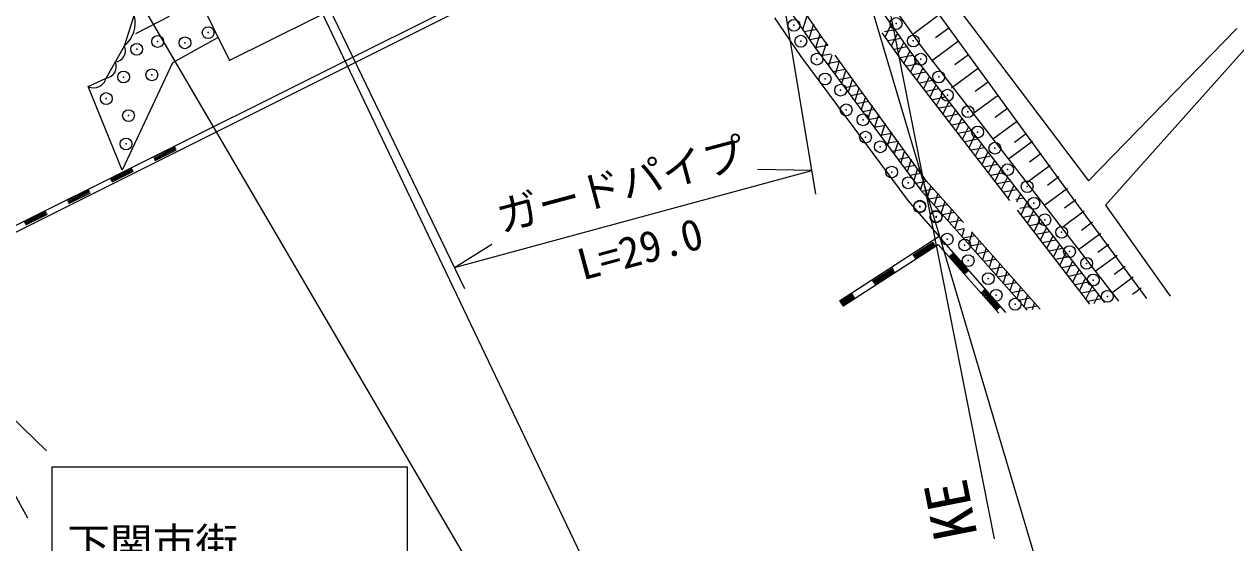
# Model space of a CAD drawing. Units: millimetres, scale not verified. Extents: x 40000 to 680000, y 20000 to 380000.
# Drawn here: x 160083 to 211224, y 243921 to 265822 of the extents above; entities that cross this region are included whole.
import ezdxf
from ezdxf.enums import TextEntityAlignment as Align

# ---------------------------------------------------------------- set-up
doc = ezdxf.new("R2010")
doc.units = ezdxf.units.MM
doc.header["$LTSCALE"] = 1000
doc.header["$PDMODE"] = 32
doc.header["$PDSIZE"] = 500
for name, color, linetype, lineweight in [('M-BGD', 7, 'Continuous', 25), ('M-BGD-RSTR', 7, 'Continuous', 13), ('M-STR-HTXT', 7, 'Continuous', 13), ('M-STR-STRC', 7, 'Continuous', 25)]:
    doc.layers.add(name, color=color, linetype=linetype, lineweight=lineweight)
doc.styles.add('ＭＳ ゴシック', font='')
doc.styles.get('ＭＳ ゴシック').set_extended_font_data('MS Gothic')

msp = doc.modelspace()

# ---------------------------------------------------------------- linework, layer by layer
at = {"layer": 'M-BGD'}
for p, q in [((186770, 273250), (168724, 264279)), ((154752, 254846), (187009, 270969)), ((154863, 254621), (187141, 270755)), ((168746, 264308), (165990, 269865)), ((204314, 258520), (197384, 268047)), ((198040, 268424), (205007, 259202)), ((196348, 267156), (197941, 264879)), ((192347, 266471), (193441, 264860)), ((195933, 266878), (197539, 264582)), ((164315, 264912), (164724, 266183)), ((164788, 265434), (166212, 266164)), ((191757, 266093), (192870, 264455)), ((193126, 266201), (192937, 265602)), ((193827, 265177), (192973, 266414)), ((198702, 266211), (197590, 265390)), ((192996, 265515), (193547, 265617)), ((193401, 265820), (193206, 265206)), ((197133, 264294), (196304, 265452)), ((196838, 265584), (196400, 265497)), ((196427, 265280), (196681, 265808)), ((196693, 264908), (196945, 265431)), ((199112, 265655), (198549, 265240)), ((205007, 259202), (211262, 265635)), ((163536, 263543), (164315, 264912)), ((168241, 265242), (166345, 264194)), ((193228, 265174), (193757, 265273)), ((193460, 264834), (194003, 264935)), ((193664, 265402), (193477, 264812)), ((193939, 265023), (193754, 264439)), ((194014, 264920), (193827, 265177)), ((197089, 265225), (196544, 265117)), ((196959, 264537), (197208, 265054)), ((199522, 265099), (198383, 264258)), ((205722, 258177), (211936, 265136)), ((192870, 264455), (197382, 258379)), ((193441, 264860), (197926, 258820)), ((193710, 264498), (194139, 264577)), ((194171, 264509), (194031, 264066)), ((198160, 259212), (194313, 264508)), ((197341, 264865), (196800, 264759)), ((197597, 264507), (197057, 264400)), ((197228, 264171), (197472, 264677)), ((197539, 264582), (205680, 254063)), ((197941, 264879), (206268, 254121)), ((199943, 264529), (199366, 264104)), ((166345, 264194), (164217, 259652)), ((193960, 264161), (194493, 264260)), ((194210, 263824), (194739, 263922)), ((194489, 264265), (194308, 263692)), ((194765, 263886), (194585, 263319)), ((201691, 258376), (197133, 264294)), ((197871, 264152), (197325, 264045)), ((197502, 263815), (197744, 264317)), ((197776, 263459), (198018, 263963)), ((200363, 263960), (199227, 263121)), ((162785, 263196), (163536, 263543)), ((194460, 263487), (194984, 263584)), ((195040, 263508), (194862, 262946)), ((198146, 263798), (197598, 263690)), ((198420, 263443), (197872, 263335)), ((198050, 263103), (198293, 263608)), ((200782, 263392), (200225, 262980)), ((164217, 259652), (162785, 263196)), ((194710, 263151), (195229, 263247)), ((194960, 262814), (195475, 262909)), ((195315, 263129), (195139, 262573)), ((198695, 263089), (198145, 262980)), ((198324, 262748), (198567, 263253)), ((198598, 262392), (198842, 262899)), ((195211, 262477), (195738, 262575)), ((195590, 262750), (195416, 262200)), ((195872, 262390), (195693, 261827)), ((198969, 262734), (198418, 262625)), ((199244, 262379), (198692, 262270)), ((198872, 262036), (199116, 262544)), ((201202, 262823), (200109, 262017)), ((195461, 262140), (195982, 262237)), ((195711, 261803), (196225, 261899)), ((196146, 262009), (195970, 261454)), ((199518, 262025), (198965, 261915)), ((199146, 261681), (199391, 262189)), ((201605, 262277), (201069, 261882)), ((195961, 261467), (196469, 261561)), ((196421, 261628), (196247, 261081)), ((199793, 261670), (199238, 261561)), ((199420, 261325), (199665, 261835)), ((199694, 260969), (199940, 261480)), ((202008, 261731), (200958, 260956)), ((196211, 261130), (196712, 261223)), ((196461, 260793), (196956, 260885)), ((196695, 261247), (196524, 260708)), ((196970, 260866), (196801, 260334)), ((200067, 261315), (199512, 261206)), ((200342, 260961), (199785, 260851)), ((199968, 260614), (200214, 261125)), ((202639, 260875), (201624, 260122)), ((202395, 261206), (201880, 260826)), ((165540, 260202), (166448, 260656)), ((165562, 260157), (166471, 260611)), ((165584, 260113), (166493, 260567)), ((165607, 260068), (166515, 260522)), ((196711, 260456), (197199, 260547)), ((197244, 260484), (197079, 259961)), ((200616, 260606), (200058, 260496)), ((200242, 260258), (200489, 260771)), ((200516, 259902), (200763, 260416)), ((203016, 260367), (202517, 259998)), ((196961, 260120), (197443, 260209)), ((197211, 259783), (197686, 259871)), ((197519, 260103), (197356, 259588)), ((200890, 260252), (200332, 260141)), ((201165, 259897), (200605, 259786)), ((200790, 259546), (201037, 260062)), ((203392, 259860), (202414, 259135)), ((163722, 259294), (164631, 259748)), ((163744, 259249), (164653, 259703)), ((163767, 259205), (164676, 259659)), ((163789, 259160), (164698, 259614)), ((197461, 259446), (197930, 259533)), ((197793, 259722), (197633, 259215)), ((198068, 259341), (197910, 258842)), ((201439, 259542), (200878, 259431)), ((201064, 259191), (201312, 259707)), ((201337, 258835), (201586, 259352)), ((203755, 259371), (203274, 259015)), ((161904, 258386), (162813, 258840)), ((161927, 258341), (162836, 258795)), ((197711, 259109), (198176, 259195)), ((197926, 258820), (202417, 253739)), ((197967, 258774), (198468, 258866)), ((199729, 257445), (198160, 259212)), ((198353, 258995), (198200, 258510)), ((201714, 259188), (201151, 259077)), ((201988, 258833), (201425, 258722)), ((201611, 258479), (201861, 258998)), ((204117, 258882), (203164, 258175)), ((161949, 258297), (162858, 258751)), ((161971, 258252), (162880, 258706)), ((197382, 258379), (198706, 256850)), ((198258, 258444), (198760, 258537)), ((198645, 258667), (198491, 258181)), ((198936, 258339), (198782, 257852)), ((202263, 258478), (201934, 258413)), ((201979, 258319), (202135, 258643)), ((202159, 257768), (202410, 258288)), ((204471, 258405), (203997, 258053)), ((207471, 254241), (204314, 258520)), ((160087, 257478), (160996, 257932)), ((160109, 257433), (161018, 257887)), ((160131, 257389), (161040, 257843)), ((160154, 257344), (161063, 257798)), ((198549, 258115), (199052, 258208)), ((198840, 257786), (199344, 257879)), ((199227, 258011), (199073, 257523)), ((205060, 254001), (202004, 257970)), ((202537, 258124), (202112, 258040)), ((202812, 257769), (202245, 257657)), ((202433, 257412), (202684, 257934)), ((204824, 257928), (203882, 257229)), ((205722, 258177), (208455, 254338)), ((199131, 257457), (199636, 257550)), ((199518, 257683), (199364, 257193)), ((203086, 257414), (202518, 257302)), ((202707, 257056), (202959, 257579)), ((205173, 257457), (204705, 257110)), ((198706, 256850), (194497, 254121)), ((201524, 253650), (198706, 256850)), ((199422, 257128), (199749, 257188)), ((199754, 257177), (199655, 256864)), ((199713, 256798), (200220, 256892)), ((200101, 257026), (199945, 256535)), ((202971, 253794), (200075, 257056)), ((203361, 257060), (202791, 256947)), ((202981, 256701), (203233, 257225)), ((203255, 256345), (203508, 256870)), ((205523, 256986), (204592, 256295)), ((194642, 253918), (198661, 256523)), ((197595, 256071), (198448, 256624)), ((197622, 256029), (198476, 256582)), ((197650, 255987), (198503, 256540)), ((197677, 255945), (198530, 256498)), ((198661, 256523), (201218, 253620)), ((200004, 256469), (200512, 256563)), ((200392, 256698), (200236, 256206)), ((200295, 256140), (200804, 256234)), ((200684, 256370), (200527, 255877)), ((203635, 256705), (203065, 256593)), ((203910, 256351), (203338, 256238)), ((203529, 255989), (203782, 256515)), ((205868, 256520), (205405, 256177)), ((199146, 256048), (199818, 255285)), ((199184, 256081), (199856, 255318)), ((199221, 256114), (199893, 255351)), ((199259, 256147), (199931, 255384)), ((200586, 255811), (201096, 255905)), ((200975, 256042), (200818, 255547)), ((201266, 255714), (201109, 255218)), ((204184, 255996), (203611, 255883)), ((203803, 255634), (204057, 256161)), ((204077, 255278), (204331, 255806)), ((206213, 256054), (205293, 255373)), ((195889, 254964), (196742, 255517)), ((195916, 254922), (196769, 255476)), ((195943, 254881), (196796, 255434)), ((195971, 254839), (196824, 255392)), ((200877, 255482), (201388, 255576)), ((201167, 255152), (201680, 255247)), ((201557, 255386), (201400, 254889)), ((204459, 255641), (203885, 255528)), ((204733, 255287), (204158, 255173)), ((204351, 254922), (204606, 255451)), ((206554, 255595), (206097, 255256)), ((201458, 254823), (201972, 254919)), ((201849, 255058), (201691, 254560)), ((202140, 254730), (201982, 254231)), ((205008, 254932), (204431, 254818)), ((204625, 254567), (204880, 255097)), ((204899, 254211), (205155, 254742)), ((206895, 255135), (205986, 254461)), ((207232, 254680), (206870, 254412)), ((155001, 254492), (160214, 244968)), ((194515, 254096), (195045, 254439)), ((194526, 254081), (195036, 254411)), ((194544, 254055), (195072, 254397)), ((194555, 254040), (195063, 254369)), ((194573, 254014), (195099, 254355)), ((194584, 253999), (195090, 254327)), ((194602, 253974), (195126, 254313)), ((194613, 253958), (195117, 254285)), ((200490, 254522), (201162, 253759)), ((200527, 254555), (201199, 253792)), ((200565, 254588), (201237, 253825)), ((200602, 254621), (201274, 253858)), ((201749, 254494), (202264, 254590)), ((202040, 254165), (202556, 254261)), ((202431, 254401), (202273, 253901)), ((205282, 254577), (204704, 254463)), ((205556, 254223), (204978, 254108)), ((205252, 254020), (205429, 254387)), ((202331, 253836), (202848, 253932)), ((202723, 254073), (202623, 253759))]:
    msp.add_line(p, q, dxfattribs=at)
for centre, radius, start, end in [((163553, 265858), 1215, 308.8542, 15.5391), ((163870, 264712), 488, 276.4835, 24.1701), ((163481, 264028), 488, 276.4835, 24.1701), ((163023, 263668), 528, 243.2128, 346.3919)]:
    msp.add_arc(centre, radius, start, end, dxfattribs=at)
for p in [(192572, 265776), (196886, 265849), (167847, 265465), (164832, 264764), (165714, 265091), (166867, 265037), (192863, 265103), (197613, 265113), (193546, 264347), (197924, 264342), (165471, 263684), (164278, 263592), (193889, 263510), (198684, 263595), (163546, 262681), (194545, 263037), (199050, 262823), (194779, 262203), (199919, 262127), (164486, 261962), (195490, 261784), (200327, 261267), (164380, 260766), (195595, 261050), (196220, 260644), (201055, 260586), (196699, 259575), (201593, 259679), (197400, 259123), (202419, 258963), (197881, 258109), (197889, 258134), (202699, 258259), (198570, 257679), (198578, 257705), (203164, 257561), (203874, 257033), (199042, 256742), (199779, 256497), (204206, 256218), (199929, 255839), (204927, 255723), (200776, 255078), (205207, 255018), (201110, 254373), (201910, 253995), (205804, 254329)]:
    msp.add_point(p, dxfattribs=at)
at = {"layer": 'M-BGD-RSTR'}
for p, q in [((189397, 302954), (201022, 244091)), ((152368, 288339), (182366, 237026))]:
    msp.add_line(p, q, dxfattribs=at)
at = {"layer": 'M-STR-HTXT'}
for p, q in [((193497, 258650), (187517, 294838)), ((187606, 294305), (203103, 242072)), ((178676, 254648), (163906, 285291)), ((191118, 227627), (164040, 284387)), ((135699, 272390), (161020, 247798)), ((178242, 255549), (193334, 259637)), ((193334, 259637), (191032, 259689)), ((178242, 255549), (179821, 256530))]:
    msp.add_line(p, q, dxfattribs=at)
at = {"layer": 'M-STR-STRC'}
for p, q in [((161252, 247124), (176252, 247124)), ((161252, 247124), (161252, 232124)), ((176252, 247124), (176252, 232124))]:
    msp.add_line(p, q, dxfattribs=at)

# ---------------------------------------------------------------- texts
at = {"layer": 'M-BGD-RSTR', "style": 'ＭＳ ゴシック'}
msp.add_text('KE', height=1833, rotation=101.172, dxfattribs=at).set_placement((200859, 244372), align=Align.BOTTOM_LEFT)
at = {"layer": 'M-STR-HTXT', "style": 'ＭＳ ゴシック'}
for s, p in [('ガードパイプ', (180322, 256641)), ('L=29.0', (183751, 254616))]:
    msp.add_text(s, height=1320, rotation=15, dxfattribs=at).set_placement(p, align=Align.BOTTOM_LEFT)
at = {"layer": 'M-STR-STRC', "style": 'ＭＳ ゴシック'}
msp.add_text('下関市街', height=1320, dxfattribs=at).set_placement((161904, 242830), align=Align.BOTTOM_LEFT)

doc.saveas('drawing.dxf')
